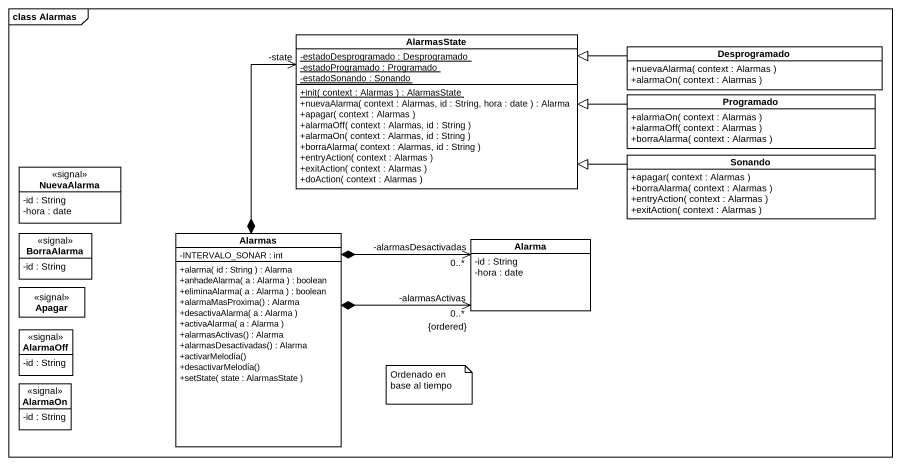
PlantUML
@startuml
mainframe class Alarmas
hide circle
hide empty members
skinparam classAttributeIconSize 0
class AlarmasState {
  {static} -estadoDesprogramado : Desprogramado
  {static} -estadoProgramado : Programado
  {static} -estadoSonando : Sonando
  {static} +init( context : Alarmas ) : AlarmasState
  +nuevaAlarma( context : Alarmas, id : String, hora : date ) : Alarma
  +apagar( context : Alarmas )
  +alarmaOff( context : Alarmas, id : String )
  +alarmaOn( context : Alarmas, id : String )
  +borraAlarma( context : Alarmas, id : String )
  +entryAction( context : Alarmas )
  +exitAction( context : Alarmas )
  +doAction( context : Alarmas )
}
class Desprogramado {
  +nuevaAlarma( context : Alarmas )
  +alarmaOn( context : Alarmas )
}
class Programado {
  +alarmaOn( context : Alarmas )
  +alarmaOff( context : Alarmas )
  +borraAlarma( context : Alarmas )
}
class NuevaAlarma <<signal>> {
  -id : String
  -hora : date
}
class Sonando {
  +apagar( context : Alarmas )
  +borraAlarma( context : Alarmas )
  +entryAction( context : Alarmas )
  +exitAction( context : Alarmas )
}
class BorraAlarma <<signal>> {
  -id : String
}
class Alarmas {
  -INTERVALO_SONAR : int
  +alarma( id : String ) : Alarma
  +anhadeAlarma( a : Alarma ) : boolean
  +eliminaAlarma( a : Alarma ) : boolean
  +alarmaMasProxima() : Alarma
  +desactivaAlarma( a : Alarma )
  +activaAlarma( a : Alarma )
  +alarmasActivas() : Alarma
  +alarmasDesactivadas() : Alarma
  +activarMelodía()
  +desactivarMelodía()
  +setState( state : AlarmasState )
}
class Alarma {
  -id : String
  -hora : date
}
class Apagar <<signal>>
class AlarmaOff <<signal>> {
  -id : String
}
class AlarmaOn <<signal>> {
  -id : String
}
Desprogramado -left-|> AlarmasState
Programado -left-|> AlarmasState
Sonando -left-|> AlarmasState
Alarmas *-up-> "-state" AlarmasState
Alarmas *-right-> "-alarmasDesactivadas\n0..*" Alarma
Alarmas *-right-> "-alarmasActivas\n0..*\n{ordered}" Alarma
note as N1
  Ordenado en base al tiempo
end note
@enduml
